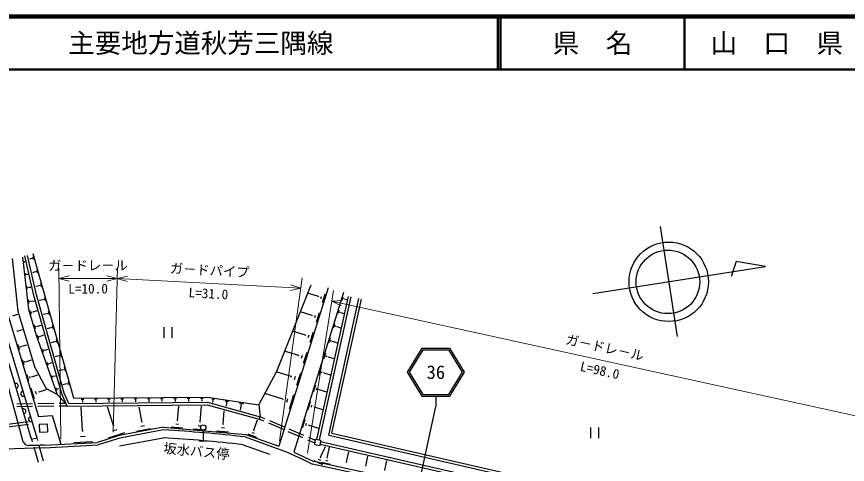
# Model space of a CAD drawing. Units: millimetres, scale not verified. Extents: x 40000 to 680000, y 20000 to 380000.
# Drawn here: x 206975 to 363711, y 295503 to 380000 of the extents above; entities that cross this region are included whole.
import ezdxf
from ezdxf.enums import TextEntityAlignment as Align

# ---------------------------------------------------------------- set-up
doc = ezdxf.new("R2010")
doc.units = ezdxf.units.MM
doc.header["$LTSCALE"] = 1000
for name, color, linetype, lineweight in [('M-BGD', 7, 'Continuous', 25), ('M-STR-HTXT', 7, 'Continuous', 13), ('M-STR-STRC', 7, 'Continuous', 25), ('M-TTL', 2, 'Continuous', 140), ('M-TTL-LINE', 7, 'Continuous', 50)]:
    doc.layers.add(name, color=color, linetype=linetype, lineweight=lineweight)
doc.layers.add('M-TTL-TXT', color=7, linetype='Continuous')
doc.styles.add('@ＭＳ ゴシック', font='')
doc.styles.add('ＭＳ ゴシック', font='')
doc.styles.get('@ＭＳ ゴシック').set_extended_font_data('@MS Gothic')
doc.styles.get('ＭＳ ゴシック').set_extended_font_data('MS Gothic')

msp = doc.modelspace()

# ---------------------------------------------------------------- linework, layer by layer
at = {"layer": 'M-BGD'}
for p, q in [((328377, 340364), (331623, 319636)), ((206106, 334352), (207230, 324395)), ((208093, 334576), (209198, 324798)), ((208409, 333564), (208373, 333875)), ((210252, 327377), (208555, 334835)), ((210736, 327500), (209043, 334946)), ((209810, 334336), (209412, 334224)), ((209805, 334353), (209815, 334318)), ((209956, 334451), (209995, 334313)), ((210063, 334703), (210217, 334153)), ((217771, 308008), (210118, 335248)), ((208489, 333691), (208480, 333769)), ((208579, 333731), (208577, 333750)), ((208578, 333741), (208600, 333743)), ((315687, 327759), (348290, 332864)), ((342709, 333816), (341794, 330961)), ((348290, 332864), (342709, 333816)), ((208682, 331142), (208632, 331589)), ((208797, 331325), (208785, 331436)), ((208927, 331382), (208924, 331410)), ((208925, 331396), (209128, 331419)), ((210479, 331812), (209992, 331675)), ((210474, 331831), (210484, 331793)), ((210641, 331940), (210684, 331787)), ((210760, 332221), (210932, 331609)), ((208972, 328581), (208905, 329171)), ((211165, 329224), (210586, 329061)), ((211159, 329245), (211171, 329203)), ((211344, 329365), (211391, 329196)), ((211475, 329676), (211665, 329000)), ((256047, 313118), (262533, 329364)), ((209123, 328822), (209107, 328970)), ((209294, 328898), (209290, 328935)), ((209292, 328916), (209687, 328961)), ((265768, 328837), (256460, 298919)), ((268633, 327946), (259254, 297801)), ((263953, 327154), (262096, 327731)), ((264684, 326024), (265196, 327669)), ((209280, 325847), (209192, 326625)), ((209481, 326165), (209459, 326360)), ((209706, 326265), (209701, 326313)), ((209703, 326289), (210332, 326360)), ((215475, 308786), (210252, 327377)), ((215946, 308957), (210736, 327500)), ((211877, 326583), (211251, 326407)), ((211871, 326605), (211883, 326560)), ((212068, 326734), (212119, 326553)), ((212209, 327066), (212412, 326344)), ((263638, 300199), (269608, 327207)), ((263937, 327102), (263969, 327205)), ((264132, 300118), (270096, 327099)), ((264382, 326795), (264510, 327206)), ((265867, 301019), (271561, 326776)), ((266463, 301396), (272049, 326668)), ((268409, 326553), (268592, 327142)), ((268654, 326719), (268700, 326866)), ((268848, 326719), (268860, 326756)), ((268854, 326738), (269271, 326608)), ((209198, 324798), (210684, 319859)), ((209725, 323741), (209481, 324550)), ((210089, 324292), (210847, 324520)), ((267602, 323960), (267820, 324658)), ((209800, 300244), (202804, 323486)), ((203788, 323688), (210761, 300521)), ((205263, 323991), (211109, 304571)), ((206234, 323542), (207191, 323831)), ((207230, 324395), (210370, 313964)), ((209876, 324117), (209815, 324320)), ((210096, 324266), (210081, 324317)), ((212621, 323935), (211995, 323760)), ((212614, 323958), (212627, 323913)), ((212812, 324086), (212863, 323906)), ((212953, 324418), (213155, 323696)), ((262749, 323589), (260697, 324228)), ((262732, 323533), (262767, 323645)), ((263216, 323199), (263355, 323646)), ((263544, 322361), (264100, 324150)), ((267893, 324157), (267947, 324331)), ((268123, 324157), (268137, 324201)), ((268130, 324179), (268696, 324003)), ((210538, 321037), (210302, 321822)), ((210685, 321402), (210626, 321599)), ((210899, 321547), (210884, 321596)), ((210891, 321571), (211614, 321789)), ((213358, 321310), (213371, 321265)), ((213556, 321439), (213607, 321258)), ((213696, 321771), (213899, 321049)), ((234767, 321391), (234767, 319391)), ((236267, 321391), (236267, 319391)), ((266761, 321256), (267014, 322068)), ((267099, 321485), (267162, 321688)), ((267366, 321485), (267382, 321536)), ((267374, 321510), (268095, 321286)), ((207108, 320640), (207090, 320700)), ((207099, 320670), (208056, 320958)), ((210684, 319859), (214652, 308702)), ((211145, 319161), (210883, 319898)), ((211456, 319687), (212137, 319929)), ((213365, 321288), (212739, 321112)), ((261497, 319882), (259242, 320584)), ((261479, 319822), (261516, 319943)), ((262003, 319459), (262154, 319944)), ((262359, 318552), (262962, 320489)), ((211268, 319516), (211202, 319700)), ((211464, 319664), (211448, 319710)), ((214108, 318640), (213483, 318465)), ((214102, 318663), (214115, 318618)), ((214300, 318791), (214350, 318611)), ((214440, 319123), (214643, 318401)), ((265883, 318435), (266173, 319366)), ((266271, 318697), (266343, 318930)), ((266577, 318697), (266596, 318756)), ((266586, 318727), (267469, 318452)), ((207533, 317145), (207245, 318103)), ((207712, 317591), (207640, 317830)), ((207972, 317767), (207954, 317827)), ((207963, 317797), (208921, 318085)), ((212051, 316614), (211819, 317265)), ((212159, 316928), (212101, 317091)), ((212333, 317058), (212318, 317099)), ((212325, 317079), (212882, 317277)), ((260196, 316027), (257729, 316795)), ((261126, 314590), (261777, 316683)), ((208397, 314273), (208109, 315230)), ((208828, 314924), (209785, 315212)), ((214852, 315993), (214226, 315817)), ((214846, 316015), (214859, 315970)), ((215044, 316144), (215094, 315963)), ((215184, 316476), (215387, 315754)), ((260175, 315962), (260216, 316093)), ((260742, 315570), (260905, 316093)), ((264968, 315493), (265296, 316547)), ((265407, 315790), (265489, 316053)), ((265754, 315790), (265775, 315856)), ((265765, 315823), (266815, 315496)), ((208577, 314718), (208505, 314957)), ((208837, 314894), (208819, 314954)), ((212626, 309751), (210370, 313964)), ((212926, 314153), (212724, 314720)), ((213021, 314426), (212970, 314568)), ((213172, 314540), (213159, 314575)), ((213166, 314558), (213602, 314713)), ((215787, 313496), (215838, 313316)), ((215928, 313828), (216131, 313106)), ((264013, 312424), (264381, 313608)), ((208225, 299781), (204749, 312603)), ((209311, 311237), (208956, 312417)), ((209532, 311786), (209443, 312081)), ((209853, 312003), (209831, 312077)), ((209842, 312040), (210992, 312386)), ((213772, 311774), (213599, 312260)), ((213853, 312008), (213810, 312130)), ((213983, 312106), (213972, 312136)), ((213978, 312121), (214298, 312235)), ((215596, 313345), (214970, 313170)), ((215590, 313368), (215602, 313323)), ((252657, 306719), (256047, 313118)), ((258806, 312060), (256147, 312887)), ((258784, 311987), (258829, 312133)), ((259414, 311551), (259596, 312133)), ((259841, 310461), (260566, 312789)), ((264506, 312757), (264598, 313053)), ((264896, 312758), (264919, 312832)), ((264908, 312795), (266134, 312413)), ((216340, 310698), (215714, 310522)), ((216334, 310720), (216346, 310675)), ((216531, 310849), (216582, 310668)), ((216672, 311181), (216875, 310459)), ((263017, 309222), (263427, 310542)), ((210331, 307850), (209734, 309833)), ((210701, 308773), (210552, 309268)), ((211240, 309137), (211203, 309261)), ((211222, 309199), (212591, 309612)), ((214652, 308702), (212626, 309751)), ((214590, 309474), (214445, 309882)), ((214658, 309671), (214622, 309773)), ((214767, 309753), (214758, 309778)), ((214763, 309765), (214971, 309840)), ((216498, 306497), (215475, 308786)), ((216821, 307000), (215946, 308957)), ((257207, 307817), (253991, 308818)), ((263566, 309594), (263669, 309924)), ((264001, 309595), (264026, 309677)), ((264014, 309636), (265423, 309197)), ((214652, 308702), (216276, 306994)), ((216821, 307000), (243018, 307215)), ((217771, 308008), (243009, 308215)), ((219142, 307819), (219642, 307823)), ((219331, 307670), (219456, 307671)), ((219379, 307521), (219410, 307521)), ((219395, 307521), (219397, 307221)), ((221642, 307839), (222142, 307843)), ((221831, 307691), (221956, 307692)), ((221879, 307541), (221910, 307542)), ((221895, 307541), (221897, 307241)), ((224142, 307860), (224642, 307864)), ((224331, 307711), (224456, 307712)), ((224379, 307562), (224410, 307562)), ((224394, 307562), (224397, 307262)), ((226642, 307880), (227142, 307885)), ((226831, 307732), (226956, 307733)), ((226879, 307582), (226910, 307583)), ((226894, 307583), (226897, 307283)), ((229142, 307901), (229642, 307905)), ((229331, 307753), (229456, 307754)), ((229379, 307603), (229410, 307603)), ((229394, 307603), (229397, 307303)), ((231642, 307922), (232142, 307926)), ((231830, 307773), (231955, 307774)), ((231879, 307623), (231910, 307624)), ((231894, 307624), (231897, 307324)), ((234142, 307942), (234642, 307946)), ((234330, 307794), (234455, 307795)), ((234379, 307644), (234410, 307644)), ((234394, 307644), (234397, 307344)), ((236642, 307963), (237142, 307967)), ((236830, 307814), (236955, 307815)), ((236878, 307665), (236910, 307665)), ((236894, 307665), (236897, 307365)), ((239142, 307983), (239641, 307987)), ((239330, 307835), (239455, 307836)), ((239378, 307685), (239410, 307685)), ((239394, 307685), (239396, 307385)), ((241641, 308004), (242141, 308008)), ((241830, 307855), (241955, 307856)), ((241878, 307706), (241910, 307706)), ((241894, 307706), (241896, 307406)), ((243009, 308215), (252657, 306719)), ((243018, 307215), (252903, 304504)), ((243788, 307892), (244313, 307810)), ((244001, 307536), (243944, 307167)), ((243960, 307704), (244091, 307684)), ((243985, 307539), (244018, 307534)), ((246304, 307502), (246972, 307398)), ((246523, 307262), (246691, 307236)), ((257180, 307731), (257233, 307904)), ((257926, 307216), (258140, 307905)), ((258430, 305926), (259287, 308680)), ((261978, 305884), (262432, 307344)), ((209992, 306908), (206992, 306867)), ((209999, 306408), (206999, 306367)), ((213992, 306963), (210992, 306922)), ((213998, 306463), (210999, 306422)), ((216276, 306994), (214991, 306976)), ((216498, 306497), (214998, 306476)), ((216498, 306497), (242952, 306714)), ((219423, 301840), (219183, 306319)), ((225253, 302870), (224151, 306369)), ((230617, 303585), (230105, 306372)), ((237322, 303777), (237556, 306471)), ((241611, 303525), (241870, 306506)), ((242952, 306714), (252737, 304031)), ((246576, 307049), (246486, 306470)), ((246555, 307052), (246597, 307045)), ((248968, 307088), (249789, 306961)), ((249302, 306532), (249178, 305732)), ((249237, 306795), (249443, 306763)), ((249276, 306536), (249327, 306528)), ((252657, 306719), (252903, 304504)), ((262586, 306295), (262700, 306660)), ((263067, 306295), (263095, 306387)), ((263081, 306341), (264681, 305843)), ((211109, 304571), (213678, 304709)), ((213678, 304709), (215310, 299288)), ((245943, 303094), (246163, 305630)), ((252737, 304031), (252903, 304504)), ((253822, 304109), (252903, 304504)), ((202099, 302146), (209220, 303096)), ((202267, 302672), (209154, 303592)), ((211222, 303075), (212720, 303155)), ((211222, 303075), (211302, 301577)), ((212720, 303155), (212800, 301657)), ((225156, 302839), (225350, 302900)), ((234683, 302514), (226314, 300959)), ((230433, 302735), (231091, 302856)), ((230535, 303570), (230699, 303600)), ((234683, 302514), (250202, 301168)), ((236143, 302588), (238279, 302403)), ((236999, 303159), (237533, 303113)), ((237255, 303783), (237389, 303771)), ((241258, 302850), (241842, 302799)), ((241538, 303532), (241684, 303519)), ((245873, 303100), (246013, 303088)), ((251743, 301932), (252451, 303903)), ((253625, 303649), (252737, 304031)), ((257299, 302069), (254543, 303254)), ((257497, 302528), (254741, 303714)), ((260894, 302401), (261394, 304008)), ((261564, 302854), (261689, 303255)), ((262093, 302854), (262124, 302955)), ((262108, 302904), (263908, 302344)), ((211302, 301577), (212800, 301657)), ((219312, 301834), (219533, 301845)), ((226314, 300959), (222239, 299658)), ((224285, 300512), (227397, 301492)), ((225158, 301813), (225936, 302058)), ((234715, 302011), (226436, 300474)), ((229592, 301765), (232222, 302249)), ((240322, 302226), (242657, 302023)), ((242194, 301964), (242194, 299964)), ((244705, 301845), (246948, 301651)), ((245604, 302445), (246165, 302397)), ((250202, 301168), (256460, 298919)), ((250575, 301246), (252207, 300660)), ((251363, 301516), (251771, 301369)), ((251692, 301950), (251794, 301914)), ((260973, 300488), (258218, 301673)), ((261171, 300947), (258415, 302133)), ((265867, 301019), (343973, 283135)), ((266463, 301396), (344096, 283620)), ((315246, 302463), (315246, 300463)), ((316746, 302463), (316746, 300463)), ((209800, 300244), (210761, 300521)), ((209800, 300244), (209939, 299764)), ((210761, 300521), (210900, 300041)), ((212156, 299119), (222239, 299658)), ((217765, 299619), (221308, 299809)), ((219037, 300753), (219922, 300800)), ((226436, 300474), (222330, 299162)), ((226393, 298974), (234627, 300514)), ((241444, 299964), (242944, 299964)), ((250088, 300678), (257992, 297836)), ((263270, 299500), (261892, 300093)), ((263354, 300008), (262090, 300552)), ((263229, 299253), (263392, 300240)), ((263392, 300240), (264379, 300077)), ((264216, 299090), (264379, 300077)), ((264338, 299830), (343605, 281681)), ((210216, 298803), (211047, 295920)), ((211177, 299080), (212008, 296197)), ((212175, 298620), (222330, 299162)), ((249744, 299207), (254704, 297424)), ((257992, 297836), (260885, 296491)), ((259254, 297801), (263055, 296033)), ((263229, 299253), (264216, 299090)), ((264256, 299336), (343482, 281196)), ((264304, 296845), (265262, 298905)), ((265588, 296755), (266015, 298728)), ((269220, 295956), (269639, 297898)), ((260885, 296491), (262801, 295576)), ((263052, 296255), (264660, 295507)), ((263879, 296457), (264281, 296270)), ((264254, 296869), (264355, 296822)), ((265266, 296292), (265690, 296201)), ((265535, 296767), (265641, 296744)), ((272829, 295162), (273242, 297073)), ((276417, 294373), (276823, 296254)), ((283787, 291041), (262801, 295576)), ((283888, 291531), (263055, 296033)), ((264520, 295921), (266216, 295554)), ((269167, 295968), (269272, 295945))]:
    msp.add_line(p, q, dxfattribs=at)
for centre, radius in [((330007, 329958), 7493), ((329849, 329943), 5995), ((242194, 302464), 500)]:
    msp.add_circle(centre, radius, dxfattribs=at)
for centre, radius, start, end in [((206774, 310299), 500, 286.75194, 106.75194), ((208255, 308846), 500, 106.75178, 286.75178), ((208215, 305511), 500, 286.75194, 106.75194), ((209697, 304058), 500, 106.75178, 286.75178), ((218403, 24691), 277800, 83.45085, 86.6338), ((209270, 300143), 1106, 199.09018, 268.07713), ((218403, 24691), 276300, 83.48686, 86.6338), ((218403, 24691), 274000, 91.30249, 103.81295), ((218403, 24691), 274500, 91.30409, 91.91437)]:
    msp.add_arc(centre, radius, start, end, dxfattribs=at)
at = {"layer": 'M-STR-HTXT'}
for p, q in [((215298, 300288), (214935, 332559)), ((225220, 301602), (225983, 332605)), ((216887, 331085), (214957, 330559)), ((225934, 330606), (224000, 331115)), ((227891, 331019), (225934, 330606)), ((256597, 299909), (260873, 330720)), ((214957, 330559), (225934, 330606)), ((214957, 330559), (216891, 330050)), ((224004, 330080), (225934, 330606)), ((225934, 330606), (260598, 328739)), ((225934, 330606), (227835, 329985)), ((260598, 328739), (258697, 329360)), ((258641, 328326), (260598, 328739)), ((261871, 297644), (266754, 328309)), ((268437, 326425), (266439, 326334)), ((368398, 303945), (266439, 326334)), ((266439, 326334), (268215, 325414))]:
    msp.add_line(p, q, dxfattribs=at)
at = {"layer": 'M-STR-STRC'}
for p, q in [((283429, 317407), (280665, 312907)), ((283597, 317107), (281017, 312907)), ((283429, 317407), (288701, 317407)), ((283597, 317107), (288533, 317107)), ((291113, 312907), (288533, 317107)), ((291465, 312907), (288701, 317407)), ((280665, 312907), (283429, 308407)), ((281017, 312907), (283597, 308707)), ((288533, 308707), (291113, 312907)), ((288701, 308407), (291465, 312907)), ((283429, 308407), (288701, 308407)), ((283597, 308707), (288533, 308707)), ((286065, 308407), (286065, 306407)), ((282928, 291892), (286065, 306407))]:
    msp.add_line(p, q, dxfattribs=at)
at = {"layer": 'M-TTL'}
msp.add_line((680000, 380000), (40000, 380000), dxfattribs=at)
at = {"layer": 'M-TTL-LINE'}
for p, q in [((297750, 380000), (297750, 370000)), ((298250, 380000), (298250, 370000)), ((333000, 380000), (333000, 370000)), ((40000, 370000), (680000, 370000))]:
    msp.add_line(p, q, dxfattribs=at)

# ---------------------------------------------------------------- texts
at = {"layer": 'M-BGD', "style": 'ＭＳ ゴシック'}
msp.add_text('坂水バス停', height=1833, rotation=354.468, dxfattribs=at).set_placement((240928, 297995), align=Align.MIDDLE_CENTER)
at = {"layer": 'M-STR-HTXT', "style": 'ＭＳ ゴシック'}
for s, rotation, p in [('ガ－ドレ－ル', 0.241, (220442, 331582)), ('ガ－ドパイプ', 356.918, (243320, 330671)), ('ガ－ドレ－ル', 347.615, (317633, 316116))]:
    msp.add_text(s, height=1833, rotation=rotation, dxfattribs=at).set_placement(p, align=Align.BOTTOM_CENTER)
at = {"layer": 'M-STR-HTXT', "style": '@ＭＳ ゴシック'}
for s, rotation, p in [('L=10.0', 0.241, (220450, 329582)), ('L=31.0', 356.918, (243212, 328674)), ('L=98.0', 347.615, (317204, 314163))]:
    msp.add_text(s, height=1833, rotation=rotation, dxfattribs=at).set_placement(p, align=Align.TOP_CENTER)
at = {"layer": 'M-STR-STRC', "style": 'ＭＳ ゴシック'}
msp.add_text('36', height=2566, dxfattribs=at).set_placement((286065, 312907), align=Align.MIDDLE_CENTER)
at = {"layer": 'M-TTL-TXT', "style": 'ＭＳ ゴシック'}
msp.add_text('主要地方道秋芳三隅線', height=3666, dxfattribs=at).set_placement((216734, 375000), align=Align.MIDDLE_LEFT)
for s, p in [('県\u3000名', (315625, 375000)), ('山\u3000口\u3000県', (350375, 375000))]:
    msp.add_text(s, height=3666, dxfattribs=at).set_placement(p, align=Align.MIDDLE_CENTER)

doc.saveas('drawing.dxf')
